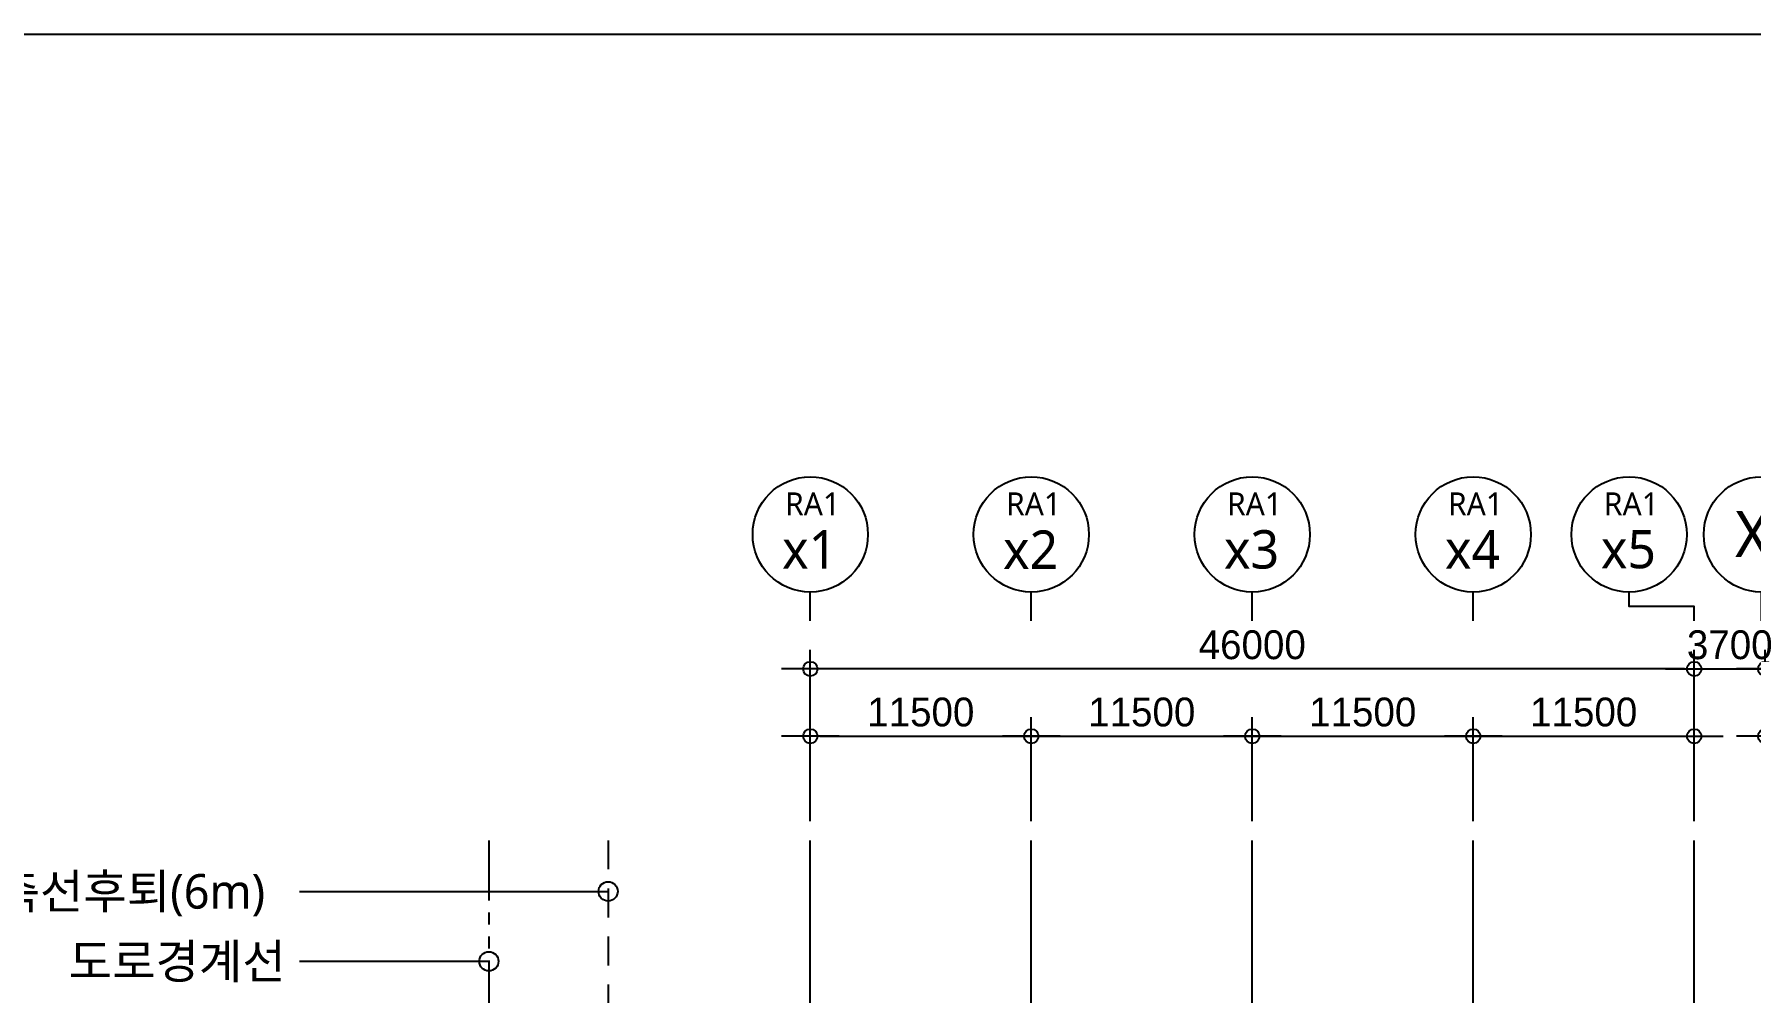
# Model space of a CAD drawing. Header units: millimetres. Extents: x 35054840 to 35483341, y -1288013 to -991013.
# Drawn here: x 35116641 to 35205965, y -1040886 to -991013 of the extents above; entities that cross this region are included whole.
import ezdxf
from ezdxf.enums import TextEntityAlignment as Align

# ---------------------------------------------------------------- set-up
doc = ezdxf.new("R2010")
doc.units = ezdxf.units.MM
doc.header["$LTSCALE"] = 1000
doc.header["$MEASUREMENT"] = 0
doc.header["$PDSIZE"] = -10
doc.linetypes.add('-HID', pattern=[2.5, 1.5, -1])
doc.linetypes.add('PHANTOM2', pattern=[1.25, 0.625, -0.125, 0.125, -0.125, 0.125, -0.125])
doc.layers.get('0').update_dxf_attribs({"linetype": 'CONTINUOUS'})
doc.layers.get('Defpoints').update_dxf_attribs({"color": 161, "linetype": 'CONTINUOUS'})
for name, color, linetype in [('cen', 1, 'CONTINUOUS'), ('NDIM', 7, 'CONTINUOUS'), ('SYM(AXIS)', 7, 'CONTINUOUS'), ('TEXT', 3, 'CONTINUOUS'), ('TEXT(AXIS)', 2, 'CONTINUOUS'), ('TXT', 7, 'CONTINUOUS'), ('건축선 후퇴', 3, '-HID'), ('대지', 1, 'PHANTOM2')]:
    doc.layers.add(name, color=color, linetype=linetype)
doc.layers.add('FORM (LINE)', color=171, linetype='CONTINUOUS', plot=False)
doc.styles.add('CGS', font='cgse', dxfattribs={"bigfont": 'cgs'})
doc.styles.add('나눔바른고딕', font='NanumGothic.ttf')
doc.dimstyles.new('NDIM 1200', dxfattribs={"dimscale": 500, "dimtxt": 3, "dimasz": 1, "dimexe": 2, "dimexo": 2, "dimgap": 1, "dimtad": 1, "dimdec": 0, "dimdsep": 46, "dimtxsty": 'CGS', "dimblk": 'DOT0', "dimcen": 1, "dimdle": 8, "dimclrd": 2, "dimclre": 2, "dimclrt": 2, "dimadec": 0, "dimazin": 0, "dimtfac": 1, "dimtdec": 0, "dimtix": 1, "dimtmove": 2, "dimatfit": 3, "dimldrblk": 'DOT0', "dimfxl": 1, "dimtolj": 1, "dimtzin": 0, "dimlwd": -1, "dimlwe": -1, "dimarcsym": 0})

# ---------------------------------------------------------------- blocks, each defined once
blk = doc.blocks.new('sdfdfgdfgdfg')
at = {"layer": 'cen', "ltscale": 0.1}
for p, q in [((34514939, -193275), (34514939, -106382)), ((34526439, -193275), (34526439, -106382)), ((34537939, -193275), (34537939, -106382)), ((34549439, -193275), (34549439, -106382)), ((34560939, -193275), (34560939, -106382))]:
    blk.add_line(p, q, dxfattribs=at)
at = {"layer": '건축선 후퇴'}
blk.add_lwpolyline([(34504415, -106382), (34504415, -193275)], dxfattribs=at)
at = {"layer": '대지', "ltscale": 5}
blk.add_lwpolyline([(34498210, -106382), (34498210, -193275)], dxfattribs=at)
blk = doc.blocks.new('DOT0')
blk.add_line((-3, 0), (3, 0))
at = {"color": 6}
blk.add_circle((0, 0), 0.75, dxfattribs=at)
blk = doc.blocks.new('*D110')
at = {"layer": 'Defpoints', "color": 0, "ltscale": 0.4, "transparency": 16777216}
for p in [(35206726, -1024040), (35206726, -1032966), (35382726, -1032966)]:
    blk.add_point(p, dxfattribs=at)
at = {"layer": 'NDIM', "ltscale": 0.4, "transparency": 16777216}
for p, q in [((35206726, -1031966), (35206726, -1023040)), ((35382726, -1031966), (35382726, -1023040)), ((35382226, -1024040), (35207226, -1024040))]:
    blk.add_line(p, q, dxfattribs=at)
at = {"layer": 'NDIM', "ltscale": 0.4, "transparency": 16777216, "xscale": 500, "yscale": 500, "zscale": 500, "rotation": 180}
blk.add_blockref('DOT0', (35206726, -1024040), dxfattribs=at)
at = {"layer": 'NDIM', "ltscale": 0.4, "transparency": 16777216, "xscale": 500, "yscale": 500, "zscale": 500}
blk.add_blockref('DOT0', (35382726, -1024040), dxfattribs=at)
at = {"layer": 'NDIM', "ltscale": 0.4, "transparency": 16777216, "insert": (35294726, -1022790), "char_height": 1500, "attachment_point": 5, "style": 'CGS'}
blk.add_mtext('\\A1;176000', dxfattribs=at)
blk = doc.blocks.new('*D126')
at = {"layer": 'Defpoints', "color": 0, "ltscale": 0.4, "transparency": 16777216}
for p in [(35217726, -1027540), (35206726, -1032966), (35217726, -1032966)]:
    blk.add_point(p, dxfattribs=at)
at = {"layer": 'NDIM', "ltscale": 0.4, "transparency": 16777216}
for p, q in [((35206726, -1031966), (35206726, -1026540)), ((35217726, -1031966), (35217726, -1026540)), ((35207226, -1027540), (35217226, -1027540))]:
    blk.add_line(p, q, dxfattribs=at)
at = {"layer": 'NDIM', "ltscale": 0.4, "transparency": 16777216, "xscale": 500, "yscale": 500, "zscale": 500, "rotation": 180}
blk.add_blockref('DOT0', (35206726, -1027540), dxfattribs=at)
at = {"layer": 'NDIM', "ltscale": 0.4, "transparency": 16777216, "xscale": 500, "yscale": 500, "zscale": 500}
blk.add_blockref('DOT0', (35217726, -1027540), dxfattribs=at)
at = {"layer": 'NDIM', "ltscale": 0.4, "transparency": 16777216, "insert": (35212226, -1026290), "char_height": 1500, "attachment_point": 5, "style": 'CGS'}
blk.add_mtext('\\A1;11000', dxfattribs=at)
blk = doc.blocks.new('*D127')
at = {"layer": 'Defpoints', "color": 0, "ltscale": 0.4, "transparency": 16777216}
for p in [(35206726, -1024040), (35203026, -1032966), (35206726, -1032966)]:
    blk.add_point(p, dxfattribs=at)
at = {"layer": 'NDIM', "ltscale": 0.4, "transparency": 16777216}
for p, q in [((35203026, -1031966), (35203026, -1023040)), ((35206726, -1031966), (35206726, -1023040)), ((35202526, -1024040), (35202026, -1024040)), ((35203026, -1024040), (35206726, -1024040)), ((35207226, -1024040), (35207726, -1024040))]:
    blk.add_line(p, q, dxfattribs=at)
at = {"layer": 'NDIM', "ltscale": 0.4, "transparency": 16777216, "xscale": 500, "yscale": 500, "zscale": 500}
blk.add_blockref('DOT0', (35203026, -1024040), dxfattribs=at)
at = {"layer": 'NDIM', "ltscale": 0.4, "transparency": 16777216, "xscale": 500, "yscale": 500, "zscale": 500, "rotation": 180}
blk.add_blockref('DOT0', (35206726, -1024040), dxfattribs=at)
at = {"layer": 'NDIM', "ltscale": 0.4, "transparency": 16777216, "insert": (35204876, -1022790), "char_height": 1500, "attachment_point": 5, "style": 'CGS'}
blk.add_mtext('\\A1;3700', dxfattribs=at)
blk = doc.blocks.new('*D128')
at = {"layer": 'Defpoints', "color": 0, "ltscale": 0.4, "transparency": 16777216}
for p in [(35157026, -1024040), (35157026, -1032966), (35203026, -1032966)]:
    blk.add_point(p, dxfattribs=at)
at = {"layer": 'NDIM', "ltscale": 0.4, "transparency": 16777216}
for p, q in [((35157026, -1031966), (35157026, -1023040)), ((35203026, -1031966), (35203026, -1023040)), ((35202526, -1024040), (35157526, -1024040))]:
    blk.add_line(p, q, dxfattribs=at)
at = {"layer": 'NDIM', "ltscale": 0.4, "transparency": 16777216, "xscale": 500, "yscale": 500, "zscale": 500, "rotation": 180}
blk.add_blockref('DOT0', (35157026, -1024040), dxfattribs=at)
at = {"layer": 'NDIM', "ltscale": 0.4, "transparency": 16777216, "xscale": 500, "yscale": 500, "zscale": 500}
blk.add_blockref('DOT0', (35203026, -1024040), dxfattribs=at)
at = {"layer": 'NDIM', "ltscale": 0.4, "transparency": 16777216, "insert": (35180026, -1022790), "char_height": 1500, "attachment_point": 5, "style": 'CGS'}
blk.add_mtext('\\A1;46000', dxfattribs=at)
blk = doc.blocks.new('*D129')
at = {"layer": 'Defpoints', "color": 0, "ltscale": 0.4, "transparency": 16777216}
for p in [(35203026, -1027540), (35191526, -1032966), (35203026, -1032966)]:
    blk.add_point(p, dxfattribs=at)
at = {"layer": 'NDIM', "ltscale": 0.4, "transparency": 16777216}
for p, q in [((35191526, -1031966), (35191526, -1026540)), ((35203026, -1031966), (35203026, -1026540)), ((35192026, -1027540), (35202526, -1027540))]:
    blk.add_line(p, q, dxfattribs=at)
at = {"layer": 'NDIM', "ltscale": 0.4, "transparency": 16777216, "xscale": 500, "yscale": 500, "zscale": 500, "rotation": 180}
blk.add_blockref('DOT0', (35191526, -1027540), dxfattribs=at)
at = {"layer": 'NDIM', "ltscale": 0.4, "transparency": 16777216, "xscale": 500, "yscale": 500, "zscale": 500}
blk.add_blockref('DOT0', (35203026, -1027540), dxfattribs=at)
at = {"layer": 'NDIM', "ltscale": 0.4, "transparency": 16777216, "insert": (35197276, -1026290), "char_height": 1500, "attachment_point": 5, "style": 'CGS'}
blk.add_mtext('\\A1;11500', dxfattribs=at)
blk = doc.blocks.new('*D130')
at = {"layer": 'Defpoints', "color": 0, "ltscale": 0.4, "transparency": 16777216}
for p in [(35191526, -1027540), (35180026, -1032966), (35191526, -1032966)]:
    blk.add_point(p, dxfattribs=at)
at = {"layer": 'NDIM', "ltscale": 0.4, "transparency": 16777216}
for p, q in [((35180026, -1031966), (35180026, -1026540)), ((35191526, -1031966), (35191526, -1026540)), ((35180526, -1027540), (35191026, -1027540))]:
    blk.add_line(p, q, dxfattribs=at)
at = {"layer": 'NDIM', "ltscale": 0.4, "transparency": 16777216, "xscale": 500, "yscale": 500, "zscale": 500, "rotation": 180}
blk.add_blockref('DOT0', (35180026, -1027540), dxfattribs=at)
at = {"layer": 'NDIM', "ltscale": 0.4, "transparency": 16777216, "xscale": 500, "yscale": 500, "zscale": 500}
blk.add_blockref('DOT0', (35191526, -1027540), dxfattribs=at)
at = {"layer": 'NDIM', "ltscale": 0.4, "transparency": 16777216, "insert": (35185776, -1026290), "char_height": 1500, "attachment_point": 5, "style": 'CGS'}
blk.add_mtext('\\A1;11500', dxfattribs=at)
blk = doc.blocks.new('*D131')
at = {"layer": 'Defpoints', "color": 0, "ltscale": 0.4, "transparency": 16777216}
for p in [(35180026, -1027540), (35168526, -1032966), (35180026, -1032966)]:
    blk.add_point(p, dxfattribs=at)
at = {"layer": 'NDIM', "ltscale": 0.4, "transparency": 16777216}
for p, q in [((35168526, -1031966), (35168526, -1026540)), ((35180026, -1031966), (35180026, -1026540)), ((35169026, -1027540), (35179526, -1027540))]:
    blk.add_line(p, q, dxfattribs=at)
at = {"layer": 'NDIM', "ltscale": 0.4, "transparency": 16777216, "xscale": 500, "yscale": 500, "zscale": 500, "rotation": 180}
blk.add_blockref('DOT0', (35168526, -1027540), dxfattribs=at)
at = {"layer": 'NDIM', "ltscale": 0.4, "transparency": 16777216, "xscale": 500, "yscale": 500, "zscale": 500}
blk.add_blockref('DOT0', (35180026, -1027540), dxfattribs=at)
at = {"layer": 'NDIM', "ltscale": 0.4, "transparency": 16777216, "insert": (35174276, -1026290), "char_height": 1500, "attachment_point": 5, "style": 'CGS'}
blk.add_mtext('\\A1;11500', dxfattribs=at)
blk = doc.blocks.new('*D132')
at = {"layer": 'Defpoints', "color": 0, "ltscale": 0.4, "transparency": 16777216}
for p in [(35168526, -1027540), (35157026, -1032966), (35168526, -1032966)]:
    blk.add_point(p, dxfattribs=at)
at = {"layer": 'NDIM', "ltscale": 0.4, "transparency": 16777216}
for p, q in [((35157026, -1031966), (35157026, -1026540)), ((35168526, -1031966), (35168526, -1026540)), ((35157526, -1027540), (35168026, -1027540))]:
    blk.add_line(p, q, dxfattribs=at)
at = {"layer": 'NDIM', "ltscale": 0.4, "transparency": 16777216, "xscale": 500, "yscale": 500, "zscale": 500, "rotation": 180}
blk.add_blockref('DOT0', (35157026, -1027540), dxfattribs=at)
at = {"layer": 'NDIM', "ltscale": 0.4, "transparency": 16777216, "xscale": 500, "yscale": 500, "zscale": 500}
blk.add_blockref('DOT0', (35168526, -1027540), dxfattribs=at)
at = {"layer": 'NDIM', "ltscale": 0.4, "transparency": 16777216, "insert": (35162776, -1026290), "char_height": 1500, "attachment_point": 5, "style": 'CGS'}
blk.add_mtext('\\A1;11500', dxfattribs=at)
blk = doc.blocks.new('A$C2F20087E')
at = {"layer": 'SYM(AXIS)'}
blk.add_line((600, 0), (600, 300), dxfattribs=at)
blk.add_circle((600, 900), 600, dxfattribs=at)

msp = doc.modelspace()

# ---------------------------------------------------------------- linework, layer by layer
msp.add_lwpolyline([(35203025.8, -1021540.3), (35203025.8, -1020790.3), (35199639.2, -1020790.3), (35199639.2, -1020040.3)])
at = {"layer": 'FORM (LINE)'}
msp.add_lwpolyline([(35054839.6, -991013), (35474839.6, -991013), (35474839.6, -1288013), (35054839.6, -1288013)], close=True, dxfattribs=at)
at = {"layer": 'SYM(AXIS)'}
msp.add_circle((35199639.2, -1017040.3), 3000, dxfattribs=at)
at = {"layer": 'TXT', "color": 6, "ltscale": 0.1}
for p, q in [((35130439.5, -1035615.3), (35146501.6, -1035615.3)), ((35130439.5, -1039253.4), (35140297.2, -1039253.4))]:
    msp.add_line(p, q, dxfattribs=at)
for centre in [(35146501.6, -1035615.3), (35140297.2, -1039253.4)]:
    msp.add_circle(centre, 500, dxfattribs=at)

# ---------------------------------------------------------------- block references
for p, xscale, yscale, zscale in [((35154025.8, -1021540.3), 5.000000000000027, 5.000000000000027, 5.000000000000027), ((35165525.8, -1021540.3), 5.000000000000027, 5.000000000000027, 5.000000000000027), ((35177025.8, -1021540.3), 5.000000000000027, 5.000000000000027, 5.000000000000027), ((35188525.8, -1021540.3), 5.000000000000027, 5.000000000000027, 5.000000000000027), ((35203525.8, -1021540.3), 5, 5, 5)]:
    msp.add_blockref('A$C2F20087E', p, dxfattribs=dict(xscale=xscale, yscale=yscale, zscale=zscale))
msp.add_blockref('sdfdfgdfgdfg', (642087, -926584.2))

# ---------------------------------------------------------------- texts
at = {"layer": 'TEXT', "style": '나눔바른고딕'}
for s, p in [('건축선후퇴(6m)', (35112419.4, -1035615.3)), ('도로경계선', (35118432.8, -1039253.4))]:
    msp.add_text(s, height=1800, dxfattribs=at).set_placement(p, align=Align.MIDDLE_LEFT)
at = {"layer": 'TEXT(AXIS)', "style": '나눔바른고딕'}
for p in [(35157144.5, -1015451.3), (35168644.5, -1015451.3), (35180144.5, -1015451.3), (35191644.5, -1015451.3), (35199757.9, -1015451.3)]:
    msp.add_text('RA1', height=1200, dxfattribs=at).set_placement(p, align=Align.MIDDLE_CENTER)
for s, height, p in [('X', 2400, (35206067.6, -1017020.3)), ('x1', 2000, (35156992.4, -1017815.2)), ('x2', 2000, (35168492.4, -1017815.2)), ('x3', 2000, (35179992.4, -1017815.2)), ('x4', 2000, (35191492.4, -1017815.2)), ('x5', 2000, (35199605.8, -1017815.2))]:
    msp.add_text(s, height=height, dxfattribs=at).set_placement(p, align=Align.MIDDLE)

# ---------------------------------------------------------------- dimensions: what is measured, and where the dimension line sits
at = {"layer": 'NDIM', "ltscale": 0.4}
for base, p1, p2, picture, middle in [((35157025.8, -1024040.3), (35203025.8, -1032966), (35157025.8, -1032966), '*D128', (35180025.8, -1022790.3)), ((35206725.8, -1024040.3), (35382725.8, -1032966), (35206725.8, -1032966), '*D110', (35294725.8, -1022790.3))]:
    dim = msp.add_linear_dim(base=base, p1=p1, p2=p2, angle=180, dimstyle='NDIM 1200', override={"dimclrd": 256, "dimclre": 256, "dimclrt": 256}, dxfattribs=at)
    dim.commit()
    dim.dimension.update_dxf_attribs({"geometry": picture, "text_midpoint": middle})
for base, p1, p2, picture, middle in [((35206725.8, -1024040.3), (35203025.8, -1032966), (35206725.8, -1032966), '*D127', (35204875.8, -1022790.3)), ((35168525.8, -1027540.3), (35157025.8, -1032966), (35168525.8, -1032966), '*D132', (35162775.8, -1026290.3)), ((35180025.8, -1027540.3), (35168525.8, -1032966), (35180025.8, -1032966), '*D131', (35174275.8, -1026290.3)), ((35191525.8, -1027540.3), (35180025.8, -1032966), (35191525.8, -1032966), '*D130', (35185775.8, -1026290.3)), ((35203025.8, -1027540.3), (35191525.8, -1032966), (35203025.8, -1032966), '*D129', (35197275.8, -1026290.3)), ((35217725.8, -1027540.3), (35206725.8, -1032966), (35217725.8, -1032966), '*D126', (35212225.8, -1026290.3))]:
    dim = msp.add_linear_dim(base=base, p1=p1, p2=p2, dimstyle='NDIM 1200', override={"dimclrd": 256, "dimclre": 256, "dimclrt": 256}, dxfattribs=at)
    dim.commit()
    dim.dimension.update_dxf_attribs({"geometry": picture, "text_midpoint": middle})

doc.saveas('drawing.dxf')
